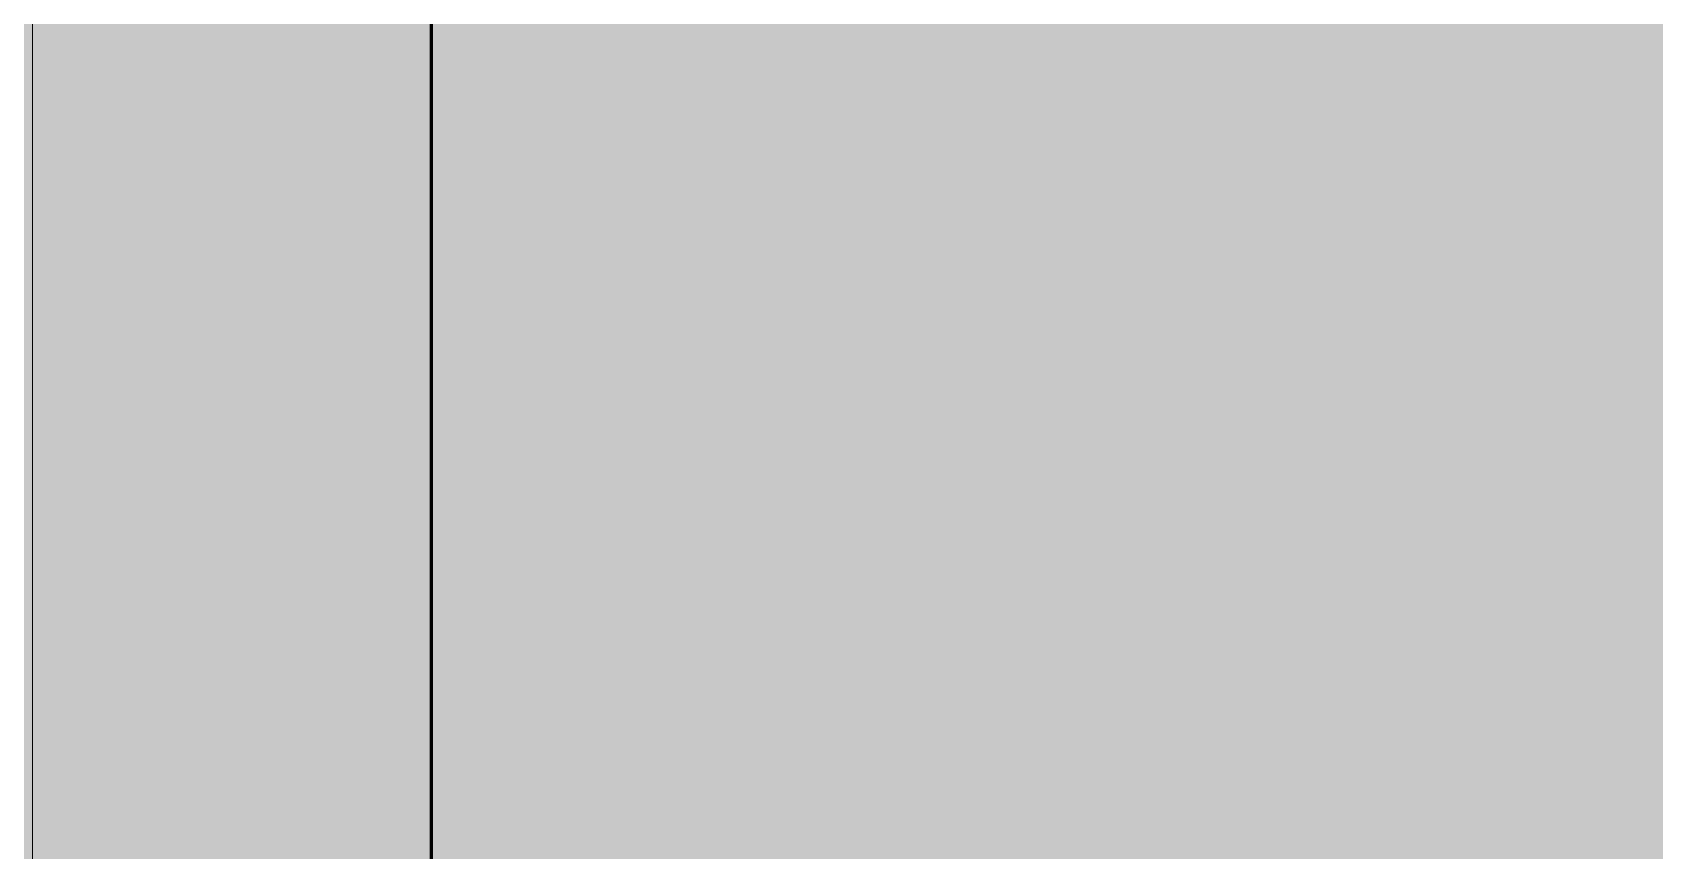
# Model space of a CAD drawing. Header units: inches. Extents: x -4169 to -1846, y 9706 to 12377.
# Drawn here: x -3852.474 to -3849.931, y 10364.547 to 10365.829 of the extents above; entities that cross this region are included whole.
import ezdxf

# ---------------------------------------------------------------- set-up
doc = ezdxf.new("R2010")
doc.units = ezdxf.units.IN
doc.header["$MEASUREMENT"] = 0
for name, color, linetype, lineweight in [('0-1', 7, 'Continuous', 5), ('0-2', 90, 'Continuous', 18), ('A-GENM-7', 253, 'Continuous', 9), ('A-WALL-3', 50, 'Continuous', 60), ('A-WALL-4', 90, 'Continuous', 18)]:
    doc.layers.add(name, color=color, linetype=linetype, lineweight=lineweight)

# ---------------------------------------------------------------- blocks, each defined once
blk = doc.blocks.new('V-Series_EWC4_SPVU_RFA_2015 - 2ND AND 3RD FLOOR-2226480-ENLARGED RCP - 3RD FLOOR PLAN')
at = {"layer": 'A-GENM-7'}
blk.add_hatch(color=256, dxfattribs=at).paths.add_polyline_path([(-3488.3612, 12087.4019), (-3487.9237, 12087.4019), (-3487.9237, 12109.7144), (-3488.3612, 12109.7144), (-3488.3612, 12115.8394), (-3515.3612, 12115.8394), (-3515.3612, 12109.7144), (-3515.7987, 12109.7144), (-3515.7987, 12087.4019), (-3515.3612, 12087.4019), (-3515.3612, 12092.3248), (-3488.3612, 12092.3248), (-3488.3612, 12088.0557)], flags=0)
blk = doc.blocks.new('CTR - 1st Phase - Shell_rvt-1-ENLARGED RCP - 3RD FLOOR PLAN')
at = {"layer": 'A-WALL-3'}
blk.add_line((-3851.8487, 10435.1769), (-3851.8487, 10319.4144), dxfattribs=at)
at = {"layer": 'A-WALL-4'}
blk.add_line((-3852.4737, 10434.5519), (-3852.4737, 10320.0394), dxfattribs=at)
at = {"layer": '0-2', "rotation": 90.00000000000007}
blk.add_blockref('V-Series_EWC4_SPVU_RFA_2015 - 2ND AND 3RD FLOOR-2226480-ENLARGED RCP - 3RD FLOOR PLAN', (8257.8657, 13879.1881), dxfattribs=at)

msp = doc.modelspace()

# ---------------------------------------------------------------- block references
at = {"layer": '0-1'}
msp.add_blockref('CTR - 1st Phase - Shell_rvt-1-ENLARGED RCP - 3RD FLOOR PLAN', (0, 0), dxfattribs=at)

doc.saveas('drawing.dxf')
